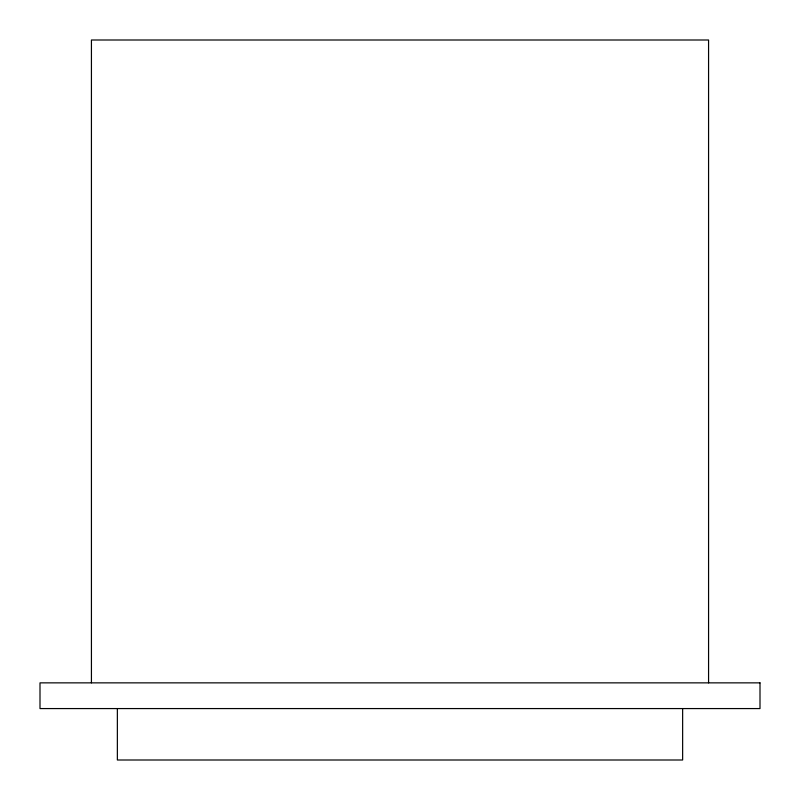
<?xml version="1.0" encoding="UTF-8"?>
<svg xmlns="http://www.w3.org/2000/svg" width="800" height="800" viewBox="0 0 800 800"><rect width="100%" height="100%" fill="white"/><g stroke="black" fill="none" stroke-linecap="round" stroke-linejoin="round"><path stroke-width="1.2" d="M708.57 682.86L708.57 40L91.43 40L91.43 682.86M682.64 708.57L682.64 760L117.36 760L117.36 708.57M760 682.86L40 682.86L40 708.57L760 708.57L760 682.86"/></g></svg>
